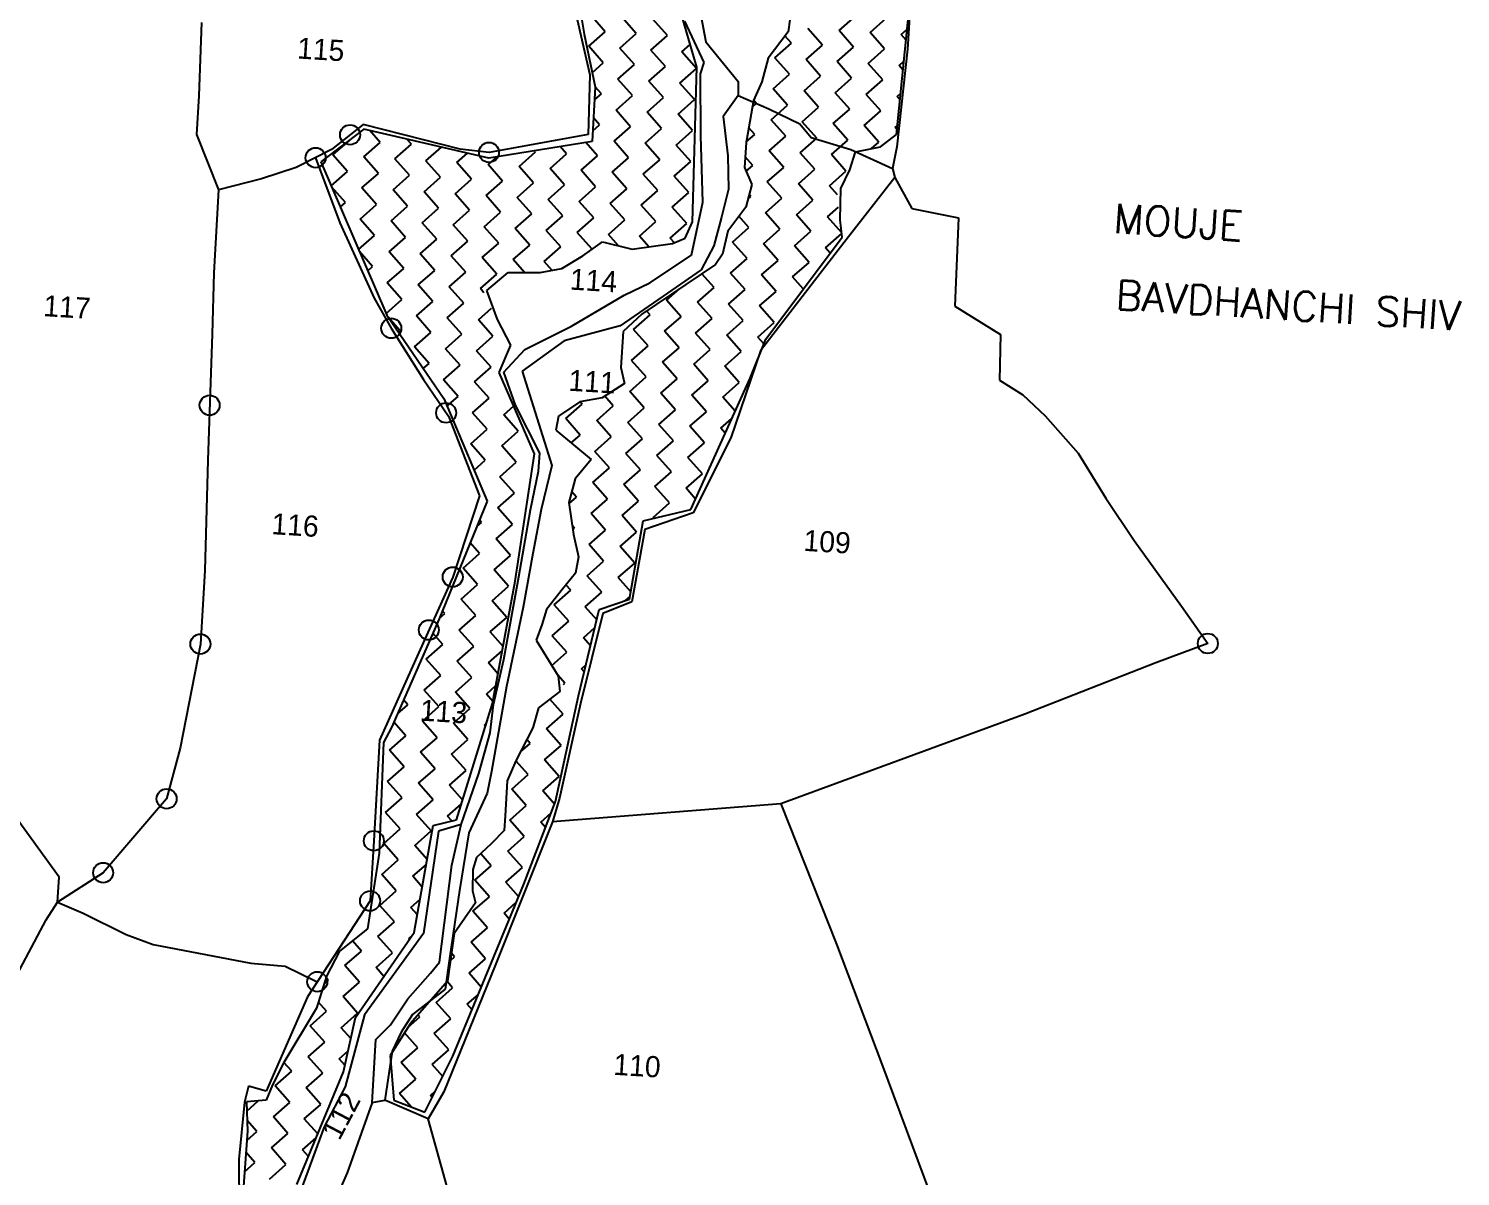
# Model space of a CAD drawing. Header units: metres. Extents: x 338806 to 344625, y 1770002 to 1774709.
# Drawn here: x 343319 to 344625, y 1772867 to 1773914 of the extents above; entities that cross this region are included whole.
import ezdxf

# ---------------------------------------------------------------- set-up
doc = ezdxf.new("R2010")
doc.units = ezdxf.units.M
doc.header["$MEASUREMENT"] = 0
for name, color, linetype in [('OFF', 1, 'Continuous'), ('POLY_HATCH', 12, 'Continuous'), ('POLY_PARCEL', 6, 'Continuous'), ('POLY_WATER', 4, 'Continuous'), ('TEXT_MAPOUT', 7, 'Continuous'), ('TEXT_PARCEL', 7, 'Continuous'), ('V_BOUND_LINE', 7, 'Continuous')]:
    doc.layers.add(name, color=color, linetype=linetype)
doc.styles.get("Standard").update_dxf_attribs({"font": 'simplex.shx'})
doc.styles.add('TEXT_MAP', font='', dxfattribs={"height": 1.8})
doc.styles.get('TEXT_MAP').set_extended_font_data('Kruti Dev 050')

msp = doc.modelspace()

# ---------------------------------------------------------------- linework, layer by layer
for centre in [(343612.5, 1773817.1), (343581.1, 1773796.2), (343739.2, 1773801), (343650.1, 1773640.7), (343484.5, 1773570.5), (343700.1, 1773563.6), (343706.1, 1773413.9), (343684.3, 1773365.6), (343476.1, 1773352.8), (344394.5, 1773353.3), (343445.3, 1773211.7), (343634.2, 1773173.4), (343387.4, 1773144.3), (343630.8, 1773118.6), (343582.6, 1773044.9)]:
    msp.add_circle(centre, 9.1)
at = {"layer": 'OFF'}
msp.add_line((343632.7, 1772934.9), (343644.3, 1772936.8), dxfattribs=at)
at = {"layer": 'POLY_HATCH'}
for p, q in [((344110.6, 1773817.4), (344124.4, 1773953.1)), ((343819.6, 1773947.2), (343826.1, 1773908.8)), ((343928.6, 1773878.6), (343912.6, 1773934)), ((344015, 1773932.9), (344012, 1773911.1)), ((344012, 1773911.1), (343993.6, 1773887)), ((343826.1, 1773908.8), (343836.1, 1773860.9)), ((343993.6, 1773887), (343988, 1773865.4)), ((343924.6, 1773737.8), (343928.6, 1773878.6)), ((343836.1, 1773860.9), (343833.1, 1773811)), ((343988, 1773865.4), (343980.2, 1773848.5)), ((343980.2, 1773848.5), (343973.6, 1773810.1)), ((343625, 1773822.2), (343586, 1773792.3)), ((343739.1, 1773795.8), (343625, 1773822.2)), ((343833.1, 1773811), (343739.1, 1773795.8)), ((343973.6, 1773810.1), (343972.2, 1773787.4)), ((344073.4, 1773801.6), (344096, 1773806.2)), ((344096, 1773806.2), (344110.6, 1773817.4)), ((343586, 1773792.3), (343646, 1773652.6)), ((344068.1, 1773785), (344073.4, 1773801.6)), ((343972.2, 1773787.4), (343978.8, 1773771.8)), ((344059.8, 1773768), (344068.1, 1773785)), ((343978.8, 1773771.8), (343973.3, 1773751)), ((344059.3, 1773739.7), (344059.8, 1773768)), ((343973.3, 1773751), (343956.8, 1773729.2)), ((343918, 1773722.9), (343924.6, 1773737.8)), ((343956.8, 1773729.2), (343952.1, 1773708.4)), ((344061.3, 1773723.9), (344059.3, 1773739.7)), ((343824.8, 1773706.8), (343842.6, 1773719.4)), ((343842.6, 1773719.4), (343869.7, 1773712.9)), ((343869.7, 1773712.9), (343906.4, 1773717.9)), ((343906.4, 1773717.9), (343918, 1773722.9)), ((343991.5, 1773630.8), (344061.3, 1773723.9)), ((343805.5, 1773695.1), (343824.8, 1773706.8)), ((343952.1, 1773708.4), (343945.6, 1773698.7)), ((343737.1, 1773675.1), (343756.7, 1773691.6)), ((343756.7, 1773691.6), (343785.8, 1773691.4)), ((343785.8, 1773691.4), (343805.5, 1773695.1)), ((343945.6, 1773698.7), (343878.5, 1773653.5)), ((343746.8, 1773648.6), (343737.1, 1773675.1)), ((343646, 1773652.6), (343698, 1773576.6)), ((343759.1, 1773625.2), (343746.8, 1773648.6)), ((343878.5, 1773653.5), (343861.5, 1773637.7)), ((343861.5, 1773637.7), (343859.4, 1773604.9)), ((343748.4, 1773600.3), (343759.1, 1773625.2)), ((343977.2, 1773595.1), (343991.5, 1773630.8)), ((343780.6, 1773526.3), (343748.4, 1773600.3)), ((343859.4, 1773604.9), (343862.8, 1773590.4)), ((343862.8, 1773590.4), (343842.5, 1773577.3)), ((343923.3, 1773475.4), (343977.2, 1773595.1)), ((343698, 1773576.6), (343737.5, 1773483.2)), ((343822, 1773573.5), (343802.6, 1773560.4)), ((343842.5, 1773577.3), (343822, 1773573.5)), ((343802.6, 1773560.4), (343800.1, 1773547.9)), ((343800.1, 1773547.9), (343832.2, 1773521)), ((343763, 1773410.1), (343780.6, 1773526.3)), ((343832.2, 1773521), (343817.6, 1773503.4)), ((343817.6, 1773503.4), (343812.1, 1773481.8)), ((343737.5, 1773483.2), (343693.7, 1773375.8)), ((343812.1, 1773481.8), (343816.2, 1773452.8)), ((343879.6, 1773465.2), (343923.3, 1773475.4)), ((343816.2, 1773452.8), (343820.8, 1773432.3)), ((343867.4, 1773393.6), (343879.6, 1773465.2)), ((343820.8, 1773432.3), (343818.2, 1773417.3)), ((343818.2, 1773417.3), (343806.3, 1773402.8)), ((343742.5, 1773298.7), (343763, 1773410.1)), ((343806.3, 1773402.8), (343791.7, 1773384.3)), ((343839.6, 1773384.4), (343867.4, 1773393.6)), ((343693.7, 1773375.8), (343650.3, 1773276.6)), ((343791.7, 1773384.3), (343787.4, 1773370.2)), ((343820.8, 1773305.6), (343839.6, 1773384.4)), ((343787.4, 1773370.2), (343782.3, 1773356.2)), ((343782.3, 1773356.2), (343802.3, 1773323.9)), ((343802.3, 1773323.9), (343803.9, 1773309.5)), ((343803.9, 1773309.5), (343784.4, 1773294.7)), ((343709.5, 1773192.5), (343742.5, 1773298.7)), ((343799.8, 1773209.2), (343820.8, 1773305.6)), ((343784.4, 1773294.7), (343779.1, 1773276.4)), ((343650.3, 1773276.6), (343642.9, 1773262.9)), ((343779.1, 1773276.4), (343763.7, 1773246.2)), ((343642.9, 1773262.9), (343639.1, 1773162.1)), ((343763.7, 1773246.2), (343755.8, 1773228.1)), ((343755.8, 1773228.1), (343753.8, 1773196.1)), ((343770.9, 1773133.9), (343799.8, 1773209.2)), ((343688.4, 1773187.4), (343709.5, 1773192.5)), ((343753.8, 1773196.1), (343753, 1773182.7)), ((343671.1, 1773089.7), (343688.4, 1773187.4)), ((343753, 1773182.7), (343741.3, 1773170.7)), ((343741.3, 1773170.7), (343727.8, 1773158.1)), ((343639.1, 1773162.1), (343628.3, 1773093.1)), ((343727.8, 1773158.1), (343724.6, 1773147.3)), ((343724.6, 1773147.3), (343724.2, 1773127.9)), ((343706.3, 1772976.9), (343770.9, 1773133.9)), ((343724.2, 1773127.9), (343726.9, 1773116.8)), ((343726.9, 1773116.8), (343707.4, 1773088.8)), ((343628.3, 1773093.1), (343602.8, 1773072.8)), ((343617.5, 1773012.3), (343671.1, 1773089.7)), ((343707.4, 1773088.8), (343701.3, 1773045.3)), ((343602.8, 1773072.8), (343590.9, 1773050.1)), ((343590.9, 1773050.1), (343581.8, 1773020.8)), ((343701.3, 1773045.3), (343667.7, 1773006.9)), ((343581.8, 1773020.8), (343552, 1772971.3)), ((343606.4, 1772962.6), (343617.5, 1773012.3)), ((343667.7, 1773006.9), (343649, 1772977.7)), ((343552, 1772971.3), (343541.8, 1772950.9)), ((343649, 1772977.7), (343652.5, 1772936.8)), ((343680.8, 1772926), (343706.3, 1772976.9)), ((343564, 1772859.9), (343606.4, 1772962.6)), ((343541.8, 1772950.9), (343536.1, 1772936.8)), ((343536.1, 1772936.8), (343518.2, 1772935.4)), ((343518.2, 1772935.4), (343519, 1772908.7)), ((343652.5, 1772936.8), (343680.8, 1772926)), ((343519, 1772908.7), (343513.1, 1772826.7))]:
    msp.add_line(p, q, dxfattribs=at)
at = {"layer": 'POLY_HATCH', "linetype": 'Continuous'}
for p, q in [((343845.2, 1773911.1), (343831.9, 1773926.1)), ((343873.5, 1773909.4), (343860.2, 1773924.4)), ((344058.3, 1773912.1), (344073.3, 1773925.4)), ((344086.6, 1773910.4), (344101.6, 1773923.7)), ((343830.2, 1773897.8), (343845.2, 1773911.1)), ((343901.8, 1773907.6), (343888.5, 1773922.6)), ((344043.2, 1773898.9), (344030, 1773913.9)), ((344071.5, 1773897.1), (344058.3, 1773912.1)), ((344099.8, 1773895.4), (344086.6, 1773910.4)), ((344114.8, 1773908.6), (344120.4, 1773913.5)), ((343843.4, 1773882.8), (343830.2, 1773897.8)), ((343858.5, 1773896.1), (343873.5, 1773909.4)), ((343886.8, 1773894.3), (343901.8, 1773907.6)), ((343915, 1773892.6), (343922.6, 1773899.3)), ((343999.9, 1773887.3), (344014.9, 1773900.6)), ((344014.9, 1773900.6), (344009, 1773907.3)), ((344028.2, 1773885.6), (344043.2, 1773898.9)), ((344056.5, 1773883.8), (344071.5, 1773897.1)), ((344119.4, 1773903.5), (344114.8, 1773908.6)), ((343871.7, 1773881.1), (343858.5, 1773896.1)), ((343900, 1773879.3), (343886.8, 1773894.3)), ((343928.3, 1773877.6), (343915, 1773892.6)), ((344013.2, 1773872.3), (343999.9, 1773887.3)), ((344041.5, 1773870.6), (344028.2, 1773885.6)), ((344069.8, 1773868.8), (344056.5, 1773883.8)), ((344084.8, 1773882.1), (344099.8, 1773895.4)), ((344113.1, 1773880.3), (344117.4, 1773884.1)), ((343833.4, 1773874), (343843.4, 1773882.8)), ((343856.7, 1773867.8), (343871.7, 1773881.1)), ((343885, 1773866.1), (343900, 1773879.3)), ((343913.3, 1773864.3), (343928.3, 1773877.6)), ((343998.2, 1773859.1), (344013.2, 1773872.3)), ((344026.5, 1773857.3), (344041.5, 1773870.6)), ((344098.1, 1773867.1), (344084.8, 1773882.1)), ((344116.6, 1773876.4), (344113.1, 1773880.3)), ((343841.7, 1773854.5), (343836.1, 1773860.8)), ((343870, 1773852.8), (343856.7, 1773867.8)), ((343898.3, 1773851), (343885, 1773866.1)), ((343926.6, 1773849.3), (343913.3, 1773864.3)), ((344011.4, 1773844), (343998.2, 1773859.1)), ((344054.8, 1773855.5), (344069.8, 1773868.8)), ((344083.1, 1773853.8), (344098.1, 1773867.1)), ((343835.4, 1773849), (343841.7, 1773854.5)), ((343855, 1773839.5), (343870, 1773852.8)), ((343883.3, 1773837.8), (343898.3, 1773851)), ((343911.5, 1773836), (343926.6, 1773849.3)), ((343979.1, 1773842.2), (343983.2, 1773845.8)), ((343983.2, 1773845.8), (343980.4, 1773848.9)), ((344039.7, 1773842.3), (344026.5, 1773857.3)), ((344068, 1773840.5), (344054.8, 1773855.5)), ((344096.3, 1773838.8), (344083.1, 1773853.8)), ((344111.3, 1773852), (344114.4, 1773854.7)), ((344113.8, 1773849.2), (344111.3, 1773852)), ((343839.9, 1773826.2), (343834.4, 1773832.5)), ((343868.2, 1773824.5), (343855, 1773839.5)), ((343896.5, 1773822.7), (343883.3, 1773837.8)), ((343924.8, 1773821), (343911.5, 1773836)), ((343996.4, 1773830.8), (344011.4, 1773844)), ((344024.7, 1773829), (344039.7, 1773842.3)), ((344053, 1773827.3), (344068, 1773840.5)), ((344081.3, 1773825.5), (344096.3, 1773838.8)), ((343640.1, 1773810.2), (343630.7, 1773820.9)), ((343833.7, 1773820.7), (343839.9, 1773826.2)), ((343853.2, 1773811.2), (343868.2, 1773824.5)), ((343881.5, 1773809.5), (343896.5, 1773822.7)), ((343909.8, 1773807.7), (343924.8, 1773821)), ((343981.4, 1773817.5), (343975.9, 1773823.7)), ((344009.7, 1773815.7), (343996.4, 1773830.8)), ((344038, 1773814), (344024.7, 1773829)), ((344066.3, 1773812.2), (344053, 1773827.3)), ((344094.6, 1773810.5), (344081.3, 1773825.5)), ((344109.6, 1773823.8), (344111.4, 1773825.3)), ((344111.1, 1773822.1), (344109.6, 1773823.8)), ((343596.8, 1773798.7), (343611.9, 1773812)), ((343611.9, 1773812), (343611.7, 1773812.1)), ((343625.1, 1773796.9), (343640.1, 1773810.2)), ((343653.4, 1773795.2), (343668.4, 1773808.5)), ((343668.4, 1773808.5), (343664.3, 1773813.1)), ((343681.7, 1773793.4), (343695.8, 1773805.8)), ((343809.9, 1773799.7), (343804.1, 1773806.3)), ((343838.2, 1773797.9), (343827.5, 1773810.1)), ((343866.5, 1773796.2), (343853.2, 1773811.2)), ((343894.8, 1773794.4), (343881.5, 1773809.5)), ((343923.1, 1773792.7), (343909.8, 1773807.7)), ((343973.7, 1773810.7), (343981.4, 1773817.5)), ((343994.7, 1773802.5), (344009.7, 1773815.7)), ((344023, 1773800.7), (344038, 1773814)), ((344051.3, 1773799), (344066.3, 1773812.2)), ((344087.8, 1773804.5), (344094.6, 1773810.5)), ((343610.1, 1773783.7), (343596.8, 1773798.7)), ((343638.4, 1773781.9), (343625.1, 1773796.9)), ((343666.7, 1773780.2), (343653.4, 1773795.2)), ((343695, 1773778.4), (343681.7, 1773793.4)), ((343710, 1773791.7), (343719.7, 1773800.3)), ((343738.3, 1773789.9), (343746.2, 1773796.9)), ((343766.6, 1773788.2), (343781.6, 1773801.5)), ((343781.6, 1773801.5), (343780.7, 1773802.5)), ((343794.9, 1773786.4), (343809.9, 1773799.7)), ((343823.2, 1773784.7), (343838.2, 1773797.9)), ((343851.5, 1773782.9), (343866.5, 1773796.2)), ((343879.8, 1773781.2), (343894.8, 1773794.4)), ((343908, 1773779.4), (343923.1, 1773792.7)), ((343979.7, 1773789.2), (343972.8, 1773797)), ((344007.9, 1773787.4), (343994.7, 1773802.5)), ((344036.2, 1773785.7), (344023, 1773800.7)), ((344064.5, 1773783.9), (344051.3, 1773799)), ((343595.3, 1773770.6), (343610.1, 1773783.7)), ((343623.4, 1773768.6), (343638.4, 1773781.9)), ((343651.7, 1773766.9), (343666.7, 1773780.2)), ((343723.3, 1773776.7), (343710, 1773791.7)), ((343751.6, 1773774.9), (343738.3, 1773789.9)), ((343779.9, 1773773.2), (343766.6, 1773788.2)), ((343808.1, 1773771.4), (343794.9, 1773786.4)), ((343836.4, 1773769.7), (343823.2, 1773784.7)), ((343864.7, 1773767.9), (343851.5, 1773782.9)), ((343893, 1773766.2), (343879.8, 1773781.2)), ((343921.3, 1773764.4), (343908, 1773779.4)), ((343973.7, 1773783.9), (343979.7, 1773789.2)), ((343992.9, 1773774.2), (344007.9, 1773787.4)), ((344021.2, 1773772.4), (344036.2, 1773785.7)), ((344049.5, 1773770.7), (344064.5, 1773783.9)), ((343608.3, 1773755.4), (343595.7, 1773769.7)), ((343636.6, 1773753.6), (343623.4, 1773768.6)), ((343664.9, 1773751.9), (343651.7, 1773766.9)), ((343680, 1773765.1), (343695, 1773778.4)), ((343708.2, 1773763.4), (343723.3, 1773776.7)), ((343736.5, 1773761.6), (343751.6, 1773774.9)), ((343764.8, 1773759.9), (343779.9, 1773773.2)), ((343793.1, 1773758.1), (343808.1, 1773771.4)), ((343821.4, 1773756.4), (343836.4, 1773769.7)), ((343849.7, 1773754.6), (343864.7, 1773767.9)), ((343878, 1773752.9), (343893, 1773766.2)), ((344006.2, 1773759.2), (343992.9, 1773774.2)), ((344034.5, 1773757.4), (344021.2, 1773772.4)), ((344057, 1773762.2), (344049.5, 1773770.7)), ((343603.6, 1773751.2), (343608.3, 1773755.4)), ((343621.6, 1773740.3), (343636.6, 1773753.6)), ((343693.2, 1773750.1), (343680, 1773765.1)), ((343721.5, 1773748.4), (343708.2, 1773763.4)), ((343749.8, 1773746.6), (343736.5, 1773761.6)), ((343778.1, 1773744.9), (343764.8, 1773759.9)), ((343806.4, 1773743.1), (343793.1, 1773758.1)), ((343834.7, 1773741.4), (343821.4, 1773756.4)), ((343863, 1773739.6), (343849.7, 1773754.6)), ((343906.3, 1773751.1), (343921.3, 1773764.4)), ((343975.4, 1773758.7), (343977.9, 1773760.9)), ((343977.9, 1773760.9), (343976.4, 1773762.6)), ((343991.2, 1773745.9), (344006.2, 1773759.2)), ((344019.5, 1773744.1), (344034.5, 1773757.4)), ((343634.9, 1773725.3), (343621.6, 1773740.3)), ((343649.9, 1773738.6), (343664.9, 1773751.9)), ((343678.2, 1773736.8), (343693.2, 1773750.1)), ((343706.5, 1773735.1), (343721.5, 1773748.4)), ((343734.8, 1773733.3), (343749.8, 1773746.6)), ((343763.1, 1773731.6), (343778.1, 1773744.9)), ((343791.4, 1773729.8), (343806.4, 1773743.1)), ((343819.7, 1773728.1), (343834.7, 1773741.4)), ((343891.3, 1773737.9), (343878, 1773752.9)), ((343919.6, 1773736.1), (343906.3, 1773751.1)), ((343976.2, 1773732.6), (343967.1, 1773742.8)), ((344004.4, 1773730.9), (343991.2, 1773745.9)), ((344032.7, 1773729.1), (344019.5, 1773744.1)), ((344047.8, 1773742.4), (344057.8, 1773751.2)), ((344060.9, 1773727.6), (344047.8, 1773742.4)), ((343663.2, 1773723.6), (343649.9, 1773738.6)), ((343691.5, 1773721.8), (343678.2, 1773736.8)), ((343719.8, 1773720.1), (343706.5, 1773735.1)), ((343748.1, 1773718.3), (343734.8, 1773733.3)), ((343776.4, 1773716.6), (343763.1, 1773731.6)), ((343804.6, 1773714.8), (343791.4, 1773729.8)), ((343832.9, 1773713.1), (343819.7, 1773728.1)), ((343848, 1773726.3), (343863, 1773739.6)), ((343876.3, 1773724.6), (343891.3, 1773737.9)), ((343904.5, 1773722.8), (343919.6, 1773736.1)), ((343961.1, 1773719.3), (343976.2, 1773732.6)), ((343989.4, 1773717.6), (344004.4, 1773730.9)), ((344017.7, 1773715.8), (344032.7, 1773729.1)), ((344046, 1773714.1), (344060.9, 1773727.2)), ((343620.3, 1773712.4), (343634.9, 1773725.3)), ((343648.2, 1773710.3), (343663.2, 1773723.6)), ((343676.5, 1773708.6), (343691.5, 1773721.8)), ((343704.7, 1773706.8), (343719.8, 1773720.1)), ((343733, 1773705.1), (343748.1, 1773718.3)), ((343761.3, 1773703.3), (343776.4, 1773716.6)), ((343789.6, 1773701.6), (343804.6, 1773714.8)), ((343857.2, 1773715.9), (343848, 1773726.3)), ((343884.8, 1773715), (343876.3, 1773724.6)), ((343908.2, 1773718.7), (343904.5, 1773722.8)), ((343974.4, 1773704.3), (343961.1, 1773719.3)), ((344002.7, 1773702.6), (343989.4, 1773717.6)), ((344031, 1773700.8), (344017.7, 1773715.8)), ((344050.3, 1773709.2), (344046, 1773714.1)), ((343633.1, 1773697), (343621, 1773710.7)), ((343661.4, 1773695.3), (343648.2, 1773710.3)), ((343689.7, 1773693.5), (343676.5, 1773708.6)), ((343718, 1773691.8), (343704.7, 1773706.8)), ((343746.3, 1773690), (343733, 1773705.1)), ((343771.7, 1773691.5), (343761.3, 1773703.3)), ((343796.8, 1773693.5), (343789.6, 1773701.6)), ((343830.1, 1773710.5), (343832.9, 1773713.1)), ((343959.4, 1773691), (343974.4, 1773704.3)), ((343987.7, 1773689.3), (344002.7, 1773702.6)), ((344016, 1773687.5), (344031, 1773700.8)), ((343628.6, 1773693.1), (343633.1, 1773697)), ((343646.4, 1773682), (343661.4, 1773695.3)), ((343674.7, 1773680.3), (343689.7, 1773693.5)), ((343703, 1773678.5), (343718, 1773691.8)), ((343731.3, 1773676.8), (343746.3, 1773690)), ((343944.4, 1773677.8), (343933.2, 1773690.4)), ((343972.7, 1773676), (343959.4, 1773691)), ((344000.9, 1773674.3), (343987.7, 1773689.3)), ((343659.7, 1773667), (343646.4, 1773682)), ((343688, 1773665.2), (343674.7, 1773680.3)), ((343716.3, 1773663.5), (343703, 1773678.5)), ((343734.6, 1773673), (343731.3, 1773676.8)), ((343901, 1773666.3), (343912.8, 1773676.6)), ((343929.3, 1773664.5), (343944.4, 1773677.8)), ((343957.6, 1773662.8), (343972.7, 1773676)), ((344025.7, 1773676.5), (344016, 1773687.5)), ((343645.3, 1773654.3), (343659.7, 1773667)), ((343673, 1773652), (343688, 1773665.2)), ((343701.2, 1773650.2), (343716.3, 1773663.5)), ((343914.3, 1773651.2), (343901, 1773666.3)), ((343942.6, 1773649.5), (343929.3, 1773664.5)), ((343970.9, 1773647.7), (343957.6, 1773662.8)), ((343985.9, 1773661), (344000.9, 1773674.3)), ((343657.9, 1773638.7), (343647.3, 1773650.8)), ((343686.2, 1773636.9), (343673, 1773652)), ((343714.5, 1773635.2), (343701.2, 1773650.2)), ((343729.5, 1773648.5), (343741.4, 1773658.9)), ((343871, 1773639.7), (343886, 1773653)), ((343886, 1773653), (343882.9, 1773656.5)), ((343899.3, 1773638), (343914.3, 1773651.2)), ((343927.6, 1773636.2), (343942.6, 1773649.5)), ((343999.2, 1773646), (343985.9, 1773661)), ((343656.4, 1773637.4), (343657.9, 1773638.7)), ((343671.2, 1773623.7), (343686.2, 1773636.9)), ((343742.8, 1773633.4), (343729.5, 1773648.5)), ((343884.3, 1773624.7), (343871, 1773639.7)), ((343912.6, 1773622.9), (343899.3, 1773638)), ((343940.9, 1773621.2), (343927.6, 1773636.2)), ((343955.9, 1773634.5), (343970.9, 1773647.7)), ((343984.2, 1773632.7), (343999.2, 1773646)), ((343684.5, 1773608.7), (343671.2, 1773623.7)), ((343699.5, 1773621.9), (343714.5, 1773635.2)), ((343727.8, 1773620.2), (343742.8, 1773633.4)), ((343869.2, 1773611.4), (343884.3, 1773624.7)), ((343897.5, 1773609.7), (343912.6, 1773622.9)), ((343969.1, 1773619.4), (343955.9, 1773634.5)), ((343989.7, 1773626.4), (343984.2, 1773632.7)), ((343712.8, 1773606.9), (343699.5, 1773621.9)), ((343741.1, 1773605.2), (343727.8, 1773620.2)), ((343756.1, 1773618.4), (343756.3, 1773618.6)), ((343756.2, 1773618.3), (343756.1, 1773618.4)), ((343882.5, 1773596.4), (343869.2, 1773611.4)), ((343910.8, 1773594.6), (343897.5, 1773609.7)), ((343925.8, 1773607.9), (343940.9, 1773621.2)), ((343954.1, 1773606.2), (343969.1, 1773619.4)), ((343679.2, 1773604), (343684.5, 1773608.7)), ((343697.7, 1773593.6), (343712.8, 1773606.9)), ((343726, 1773591.9), (343741.1, 1773605.2)), ((343867.5, 1773583.1), (343882.5, 1773596.4)), ((343939.1, 1773592.9), (343925.8, 1773607.9)), ((343967.4, 1773591.1), (343954.1, 1773606.2)), ((343711, 1773578.6), (343697.7, 1773593.6)), ((343739.3, 1773576.9), (343726, 1773591.9)), ((343895.8, 1773581.4), (343910.8, 1773594.6)), ((343924.1, 1773579.6), (343939.1, 1773592.9)), ((343952.4, 1773577.9), (343967.4, 1773591.1)), ((343700.9, 1773569.7), (343711, 1773578.6)), ((343724.3, 1773563.6), (343739.3, 1773576.9)), ((343809.2, 1773558.3), (343824.2, 1773571.6)), ((343824.2, 1773571.6), (343822.4, 1773573.6)), ((343852.5, 1773569.9), (343844.7, 1773578.7)), ((343880.8, 1773568.1), (343867.5, 1773583.1)), ((343909.1, 1773566.4), (343895.8, 1773581.4)), ((343937.4, 1773564.6), (343924.1, 1773579.6)), ((343963.6, 1773565.1), (343952.4, 1773577.9)), ((343737.6, 1773548.6), (343724.3, 1773563.6)), ((343752.6, 1773561.8), (343761.7, 1773569.9)), ((343765.8, 1773546.8), (343752.6, 1773561.8)), ((343822.4, 1773543.3), (343809.2, 1773558.3)), ((343837.5, 1773556.6), (343852.5, 1773569.9)), ((343865.7, 1773554.8), (343880.8, 1773568.1)), ((343894, 1773553.1), (343909.1, 1773566.4)), ((343922.3, 1773551.3), (343937.4, 1773564.6)), ((343950.6, 1773549.6), (343960.6, 1773558.4)), ((343709.3, 1773550.3), (343709, 1773550.7)), ((343709.2, 1773550.2), (343709.3, 1773550.3)), ((343722.5, 1773535.3), (343737.6, 1773548.6)), ((343750.8, 1773533.5), (343765.8, 1773546.8)), ((343850.7, 1773541.6), (343837.5, 1773556.6)), ((343879, 1773539.8), (343865.7, 1773554.8)), ((343907.3, 1773538.1), (343894, 1773553.1)), ((343935.6, 1773536.3), (343922.3, 1773551.3)), ((343954.6, 1773545.1), (343950.6, 1773549.6)), ((343735.8, 1773520.3), (343722.5, 1773535.3)), ((343764.1, 1773518.5), (343750.8, 1773533.5)), ((343814.2, 1773536.1), (343822.4, 1773543.3)), ((343835.7, 1773528.3), (343850.7, 1773541.6)), ((343864, 1773526.5), (343879, 1773539.8)), ((343892.3, 1773524.8), (343907.3, 1773538.1)), ((343920.6, 1773523), (343935.6, 1773536.3)), ((343725.6, 1773511.3), (343735.8, 1773520.3)), ((343749.1, 1773505.3), (343764.1, 1773518.5)), ((343849, 1773513.3), (343835.7, 1773528.3)), ((343877.3, 1773511.5), (343864, 1773526.5)), ((343905.6, 1773509.8), (343892.3, 1773524.8)), ((343933.9, 1773508), (343920.6, 1773523)), ((343762.3, 1773490.2), (343749.1, 1773505.3)), ((343834, 1773500), (343849, 1773513.3)), ((343862.2, 1773498.3), (343877.3, 1773511.5)), ((343890.5, 1773496.5), (343905.6, 1773509.8)), ((343918.8, 1773494.8), (343933.9, 1773508)), ((343734.1, 1773492), (343733.6, 1773492.5)), ((343733.9, 1773491.8), (343734.1, 1773492)), ((343847.2, 1773485), (343834, 1773500)), ((343875.5, 1773483.2), (343862.2, 1773498.3)), ((343903.8, 1773481.5), (343890.5, 1773496.5)), ((343927.5, 1773484.9), (343918.8, 1773494.8)), ((343747.3, 1773477), (343762.3, 1773490.2)), ((343812.2, 1773480.8), (343818.9, 1773486.7)), ((343818.9, 1773486.7), (343814.6, 1773491.6)), ((343832.2, 1773471.7), (343847.2, 1773485)), ((343860.5, 1773470), (343875.5, 1773483.2)), ((343888.8, 1773468.2), (343903.8, 1773481.5)), ((343760.6, 1773461.9), (343747.3, 1773477)), ((343845.5, 1773456.7), (343832.2, 1773471.7)), ((343873.8, 1773454.9), (343860.5, 1773470)), ((343889.4, 1773467.5), (343888.8, 1773468.2)), ((343728, 1773459.9), (343732.3, 1773463.7)), ((343732.3, 1773463.7), (343730.4, 1773465.8)), ((343745.6, 1773448.7), (343760.6, 1773461.9)), ((343817.2, 1773458.4), (343815.1, 1773460.8)), ((343815.6, 1773457), (343817.2, 1773458.4)), ((343830.5, 1773443.4), (343845.5, 1773456.7)), ((343858.7, 1773441.7), (343873.8, 1773454.9)), ((343730.6, 1773435.4), (343722, 1773445.1)), ((343758.8, 1773433.6), (343745.6, 1773448.7)), ((343843.7, 1773428.4), (343830.5, 1773443.4)), ((343872, 1773426.6), (343858.7, 1773441.7)), ((343715.5, 1773422.1), (343730.6, 1773435.4)), ((343743.8, 1773420.4), (343758.8, 1773433.6)), ((343828.7, 1773415.1), (343843.7, 1773428.4)), ((343728.8, 1773407.1), (343715.5, 1773422.1)), ((343757.1, 1773405.4), (343743.8, 1773420.4)), ((343842, 1773400.1), (343828.7, 1773415.1)), ((343857, 1773413.4), (343872, 1773426.6)), ((343713.8, 1773393.8), (343728.8, 1773407.1)), ((343742.1, 1773392.1), (343757.1, 1773405.4)), ((343798.7, 1773388.6), (343813.7, 1773401.9)), ((343813.7, 1773401.9), (343809.5, 1773406.6)), ((343868.5, 1773400.3), (343857, 1773413.4)), ((343727.1, 1773378.8), (343713.8, 1773393.8)), ((343755.3, 1773377.1), (343742.1, 1773392.1)), ((343811.9, 1773373.6), (343798.7, 1773388.6)), ((343827, 1773386.8), (343842, 1773400.1)), ((343863.3, 1773392.2), (343867.8, 1773396.2)), ((343693.8, 1773376.2), (343698.8, 1773380.6)), ((343698.8, 1773380.6), (343696.6, 1773383)), ((343712, 1773365.5), (343727.1, 1773378.8)), ((343740.3, 1773363.8), (343755.3, 1773377.1)), ((343837.4, 1773375), (343827, 1773386.8)), ((343697, 1773352.3), (343687.9, 1773362.6)), ((343725.3, 1773350.5), (343712, 1773365.5)), ((343752.1, 1773350.5), (343740.3, 1773363.8)), ((343796.9, 1773360.3), (343811.9, 1773373.6)), ((343825.2, 1773358.5), (343835.7, 1773367.8)), ((343682, 1773339), (343697, 1773352.3)), ((343710.3, 1773337.3), (343725.3, 1773350.5)), ((343810.2, 1773345.3), (343796.9, 1773360.3)), ((343831.7, 1773351.2), (343825.2, 1773358.5)), ((343695.3, 1773324), (343682, 1773339)), ((343723.6, 1773322.2), (343710.3, 1773337.3)), ((343738.6, 1773335.5), (343751.4, 1773346.8)), ((343747.5, 1773325.4), (343738.6, 1773335.5)), ((343796.5, 1773333.2), (343810.2, 1773345.3)), ((343680.2, 1773310.7), (343695.3, 1773324)), ((343808.4, 1773317), (343802.2, 1773324)), ((343823.4, 1773330.2), (343827.6, 1773333.9)), ((343826, 1773327.3), (343823.4, 1773330.2)), ((343693.5, 1773295.7), (343680.2, 1773310.7)), ((343708.5, 1773309), (343723.6, 1773322.2)), ((343736.8, 1773307.2), (343745.5, 1773314.9)), ((343807.2, 1773315.9), (343808.4, 1773317)), ((343655.7, 1773289.1), (343665.2, 1773297.4)), ((343665.2, 1773297.4), (343661.3, 1773301.8)), ((343721.8, 1773293.9), (343708.5, 1773309)), ((343742.8, 1773300.4), (343736.8, 1773307.2)), ((343806.7, 1773288.7), (343794.6, 1773302.4)), ((343678.5, 1773282.4), (343693.5, 1773295.7)), ((343706.8, 1773280.7), (343721.8, 1773293.9)), ((343791.7, 1773275.4), (343806.7, 1773288.7)), ((343663.5, 1773269.1), (343652.5, 1773281.6)), ((343691.8, 1773267.4), (343678.5, 1773282.4)), ((343720, 1773265.6), (343706.8, 1773280.7)), ((343735.1, 1773278.9), (343736.9, 1773280.5)), ((343736, 1773277.8), (343735.1, 1773278.9)), ((343804.9, 1773260.4), (343791.7, 1773275.4)), ((343648.4, 1773255.9), (343663.5, 1773269.1)), ((343676.7, 1773254.1), (343691.8, 1773267.4)), ((343705, 1773252.4), (343720, 1773265.6)), ((343767.8, 1773254.4), (343776.6, 1773262.1)), ((343776.6, 1773262.1), (343773.6, 1773265.6)), ((343789.9, 1773247.1), (343804.9, 1773260.4)), ((343661.7, 1773240.9), (343648.4, 1773255.9)), ((343690, 1773239.1), (343676.7, 1773254.1)), ((343718.3, 1773237.4), (343705, 1773252.4)), ((343774.9, 1773233.9), (343763.8, 1773246.4)), ((343803.2, 1773232.1), (343789.9, 1773247.1)), ((343646.7, 1773227.6), (343661.7, 1773240.9)), ((343675, 1773225.8), (343690, 1773239.1)), ((343703.3, 1773224.1), (343718.3, 1773237.4)), ((343759.9, 1773220.6), (343774.9, 1773233.9)), ((343788.2, 1773218.8), (343803.2, 1773232.1)), ((343660, 1773212.6), (343646.7, 1773227.6)), ((343688.3, 1773210.8), (343675, 1773225.8)), ((343715.1, 1773210.6), (343703.3, 1773224.1)), ((343773.1, 1773205.6), (343759.9, 1773220.6)), ((343798.8, 1773206.7), (343788.2, 1773218.8)), ((343644.9, 1773199.3), (343660, 1773212.6)), ((343673.2, 1773197.5), (343688.3, 1773210.8)), ((343701.5, 1773195.8), (343713.9, 1773206.8)), ((343758.1, 1773192.3), (343773.1, 1773205.6)), ((343658.2, 1773184.3), (343644.9, 1773199.3)), ((343686.5, 1773182.5), (343673.2, 1773197.5)), ((343705.3, 1773191.5), (343701.5, 1773195.8)), ((343771.4, 1773177.3), (343758.1, 1773192.3)), ((343786.4, 1773190.5), (343795.8, 1773198.9)), ((343643.2, 1773171), (343658.2, 1773184.3)), ((343671.5, 1773169.2), (343686.5, 1773182.5)), ((343790.8, 1773185.6), (343786.4, 1773190.5)), ((343656.5, 1773156), (343643.2, 1773171)), ((343682.9, 1773156.3), (343671.5, 1773169.2)), ((343756.4, 1773164), (343771.4, 1773177.3)), ((343641.4, 1773142.7), (343656.5, 1773156)), ((343741.3, 1773150.7), (343732, 1773161.3)), ((343769.6, 1773149), (343756.4, 1773164)), ((343654.7, 1773127.7), (343641.4, 1773142.7)), ((343669.7, 1773141), (343682.1, 1773151.9)), ((343678.4, 1773131.1), (343669.7, 1773141)), ((343726.3, 1773137.5), (343741.3, 1773150.7)), ((343754.6, 1773135.7), (343769.6, 1773149)), ((343639.7, 1773114.4), (343654.7, 1773127.7)), ((343739.6, 1773122.4), (343726.3, 1773137.5)), ((343766.2, 1773122.5), (343754.6, 1773135.7)), ((343653, 1773099.4), (343639.7, 1773114.4)), ((343668, 1773112.7), (343676.5, 1773120.2)), ((343724.6, 1773109.2), (343739.6, 1773122.4)), ((343752.9, 1773107.4), (343764.1, 1773117.3)), ((343673.9, 1773105.9), (343668, 1773112.7)), ((343737.8, 1773094.1), (343724.6, 1773109.2)), ((343757.7, 1773101.9), (343752.9, 1773107.4)), ((343637.9, 1773086.1), (343653, 1773099.4)), ((343722.8, 1773080.9), (343737.8, 1773094.1)), ((343622.9, 1773072.8), (343614.7, 1773082.2)), ((343651.2, 1773071.1), (343637.9, 1773086.1)), ((343666.2, 1773084.4), (343669.1, 1773086.9)), ((343666.9, 1773083.7), (343666.2, 1773084.4)), ((343736.1, 1773065.8), (343722.8, 1773080.9)), ((343607.9, 1773059.6), (343622.9, 1773072.8)), ((343636.2, 1773057.8), (343651.2, 1773071.1)), ((343704, 1773064.2), (343707.8, 1773067.6)), ((343707.8, 1773067.6), (343704.9, 1773070.9)), ((343721.1, 1773052.6), (343736.1, 1773065.8)), ((343592.9, 1773046.3), (343590.5, 1773048.9)), ((343621.2, 1773044.6), (343607.9, 1773059.6)), ((343643.4, 1773049.7), (343636.2, 1773057.8)), ((343732.2, 1773039.9), (343721.1, 1773052.6)), ((343588.5, 1773042.5), (343592.9, 1773046.3)), ((343606.1, 1773031.3), (343621.2, 1773044.6)), ((343691, 1773026), (343706, 1773039.3)), ((343706, 1773039.3), (343701, 1773045)), ((343591.1, 1773018), (343583.6, 1773026.5)), ((343619.4, 1773016.3), (343606.1, 1773031.3)), ((343704.3, 1773011), (343691, 1773026)), ((343719.3, 1773024.3), (343729.5, 1773033.3)), ((343723.7, 1773019.3), (343719.3, 1773024.3)), ((343576.1, 1773004.7), (343591.1, 1773018)), ((343604.4, 1773003), (343619.4, 1773016.3)), ((343665.6, 1773003.5), (343676, 1773012.8)), ((343676, 1773012.8), (343674.4, 1773014.6)), ((343689.3, 1772997.7), (343704.3, 1773011)), ((343589.4, 1772989.7), (343576.1, 1773004.7)), ((343613.2, 1772993.1), (343604.4, 1773003)), ((343674.2, 1772984.5), (343662.1, 1772998.2)), ((343702.5, 1772982.7), (343689.3, 1772997.7)), ((343574.4, 1772976.5), (343589.4, 1772989.7)), ((343659.2, 1772971.2), (343674.2, 1772984.5)), ((343559.3, 1772963.2), (343552, 1772971.4)), ((343587.6, 1772961.4), (343574.4, 1772976.5)), ((343602.6, 1772974.7), (343610.7, 1772981.8)), ((343607.8, 1772968.9), (343602.6, 1772974.7)), ((343672.5, 1772956.2), (343659.2, 1772971.2)), ((343687.5, 1772969.4), (343702.5, 1772982.7)), ((343544.3, 1772949.9), (343559.3, 1772963.2)), ((343572.6, 1772948.2), (343587.6, 1772961.4)), ((343697.1, 1772958.6), (343687.5, 1772969.4)), ((343557.6, 1772934.9), (343544.3, 1772949.9)), ((343585.9, 1772933.1), (343572.6, 1772948.2)), ((343657.5, 1772942.9), (343672.5, 1772956.2)), ((343685.8, 1772941.2), (343690.4, 1772945.3)), ((343518.4, 1772927), (343528.8, 1772936.2)), ((343542.6, 1772921.6), (343557.6, 1772934.9)), ((343570.8, 1772919.9), (343585.9, 1772933.1)), ((343668.2, 1772930.8), (343657.5, 1772942.9)), ((343687.4, 1772939.3), (343685.8, 1772941.2)), ((343527.5, 1772908.3), (343518.7, 1772918.4)), ((343555.8, 1772906.6), (343542.6, 1772921.6)), ((343583, 1772906.1), (343570.8, 1772919.9)), ((343518.4, 1772900.2), (343527.5, 1772908.3)), ((343540.8, 1772893.3), (343555.8, 1772906.6)), ((343554.1, 1772878.3), (343540.8, 1772893.3)), ((343569.1, 1772891.6), (343581.6, 1772902.6)), ((343574.5, 1772885.5), (343569.1, 1772891.6)), ((343516.3, 1772871.7), (343525.8, 1772880.1)), ((343525.8, 1772880.1), (343517.6, 1772889.4)), ((343539.1, 1772865), (343554.1, 1772878.3))]:
    msp.add_line(p, q, dxfattribs=at)
at = {"layer": 'POLY_PARCEL'}
for p, q in [((343813.4, 1773948.7), (343831.1, 1773871.7)), ((343477.2, 1773919.4), (343474.8, 1773852.6)), ((343831.1, 1773871.7), (343829.5, 1773817.4)), ((343474.8, 1773852.6), (343472.4, 1773817.5)), ((343966.4, 1773852.9), (343994.2, 1773840.9)), ((343994.2, 1773840.9), (344022.5, 1773827)), ((343624.4, 1773826.5), (343595.5, 1773803.6)), ((343679.6, 1773812.4), (343624.4, 1773826.5)), ((344022.5, 1773827), (344033, 1773814.7)), ((343472.4, 1773817.5), (343492.6, 1773766.9)), ((343712.8, 1773804), (343679.6, 1773812.4)), ((343829.5, 1773817.4), (343739.2, 1773801)), ((344033, 1773814.7), (344069.2, 1773803.7)), ((343595.5, 1773803.6), (343563.5, 1773787.2)), ((343581.1, 1773796.2), (343603.2, 1773736.8)), ((343739.2, 1773801), (343712.8, 1773804)), ((344069.2, 1773803.7), (344106.9, 1773786.5)), ((343563.5, 1773787.2), (343531.8, 1773777)), ((343492.6, 1773766.9), (343488.4, 1773691.1)), ((343531.8, 1773777), (343492.6, 1773766.9)), ((344109.2, 1773778.1), (344062.6, 1773718.7)), ((343603.2, 1773736.8), (343634.4, 1773668)), ((344062.6, 1773718.7), (343986.8, 1773620.2)), ((343488.4, 1773691.1), (343486.7, 1773635.3)), ((343634.4, 1773668), (343650.1, 1773640.7)), ((343650.1, 1773640.7), (343679.6, 1773593.9)), ((343486.7, 1773635.3), (343482.8, 1773520.3)), ((343986.8, 1773620.2), (343959.7, 1773540.7)), ((343679.6, 1773593.9), (343702.2, 1773560.6)), ((343702.2, 1773560.6), (343730.6, 1773487.8)), ((343959.7, 1773540.7), (343925.3, 1773472.4)), ((343482.8, 1773520.3), (343480.2, 1773419.7)), ((343730.6, 1773487.8), (343706.1, 1773413.9)), ((343925.3, 1773472.4), (343881.4, 1773457.2)), ((343881.4, 1773457.2), (343869.4, 1773391.4)), ((343480.2, 1773419.7), (343476.1, 1773352.8)), ((343706.1, 1773413.9), (343672.1, 1773338.5)), ((343869.4, 1773391.4), (343843, 1773380.5)), ((343843, 1773380.5), (343822.6, 1773298.7)), ((343476.1, 1773352.8), (343457.6, 1773257.8)), ((343672.1, 1773338.5), (343639.4, 1773265.1)), ((343822.6, 1773298.7), (343803.5, 1773212.2)), ((343457.6, 1773257.8), (343445.3, 1773211.7)), ((343639.4, 1773265.1), (343634.2, 1773173.4)), ((343347.2, 1773140.2), (343282.6, 1773229.3)), ((343445.3, 1773211.7), (343387.4, 1773144.3)), ((343803.5, 1773212.2), (343797.2, 1773190.6)), ((344005.2, 1773207), (343797.2, 1773190.6)), ((343693, 1773182.3), (343679.4, 1773089)), ((343713.8, 1773188.2), (343693, 1773182.3)), ((343797.2, 1773190.6), (343744.7, 1773059.8)), ((343634.2, 1773173.4), (343630.8, 1773118.6)), ((343387.4, 1773144.3), (343345.8, 1773117.5)), ((343345.8, 1773117.5), (343347.2, 1773140.2)), ((343335.5, 1773101.2), (343345.8, 1773117.5)), ((343345.8, 1773117.5), (343369.1, 1773107.3)), ((343630.8, 1773118.6), (343573.7, 1773031.2)), ((343295.8, 1773026.2), (343335.5, 1773101.2)), ((343369.1, 1773107.3), (343408.3, 1773088.1)), ((343408.3, 1773088.1), (343433, 1773078.9)), ((343679.4, 1773089), (343625.7, 1773014.6)), ((343433, 1773078.9), (343522.2, 1773061.8)), ((343522.2, 1773061.8), (343553.4, 1773059)), ((343553.4, 1773059), (343582.6, 1773044.9)), ((343744.7, 1773059.8), (343698, 1772944.5)), ((343573.7, 1773031.2), (343535.9, 1772945.1)), ((343625.7, 1773014.6), (343608, 1772949.1)), ((343519.8, 1772949.6), (343516.4, 1772935.1)), ((343535.9, 1772945.1), (343519.8, 1772949.6)), ((343608, 1772949.1), (343588.9, 1772912.7)), ((343698, 1772944.5), (343683.8, 1772920)), ((343516.4, 1772935.1), (343511.1, 1772882.7)), ((343588.9, 1772912.7), (343555.6, 1772822.6)), ((343511.1, 1772882.7), (343511.5, 1772823))]:
    msp.add_line(p, q, dxfattribs=at)
at = {"layer": 'POLY_WATER'}
for p, q in [((343926, 1773958.6), (343936.9, 1773902)), ((343935.4, 1773882.9), (343917.6, 1773920.7)), ((343936.9, 1773902), (343966.4, 1773865.6)), ((343932.1, 1773872.7), (343935.4, 1773882.9)), ((343932.3, 1773816), (343932.1, 1773872.7)), ((343966.4, 1773865.6), (343966.4, 1773852.9)), ((343966.4, 1773852.9), (343952.8, 1773833.9)), ((343952.8, 1773833.9), (343956.8, 1773797.8)), ((343934.1, 1773755.7), (343932.3, 1773816)), ((343956.8, 1773797.8), (343957.5, 1773767.5)), ((343957.5, 1773767.5), (343951.3, 1773741.9)), ((343923.7, 1773707.2), (343934.1, 1773755.7)), ((343951.3, 1773741.9), (343944.2, 1773715.9)), ((343944.2, 1773715.9), (343932.6, 1773694)), ((343885.9, 1773682.1), (343923.7, 1773707.2)), ((343932.6, 1773694), (343901.9, 1773672.7)), ((343862.4, 1773670.9), (343885.9, 1773682.1)), ((343814.4, 1773642.6), (343862.4, 1773670.9)), ((343901.9, 1773672.7), (343858.7, 1773642.8)), ((343771.8, 1773621.3), (343814.4, 1773642.6)), ((343858.7, 1773642.8), (343807.8, 1773629.2)), ((343807.8, 1773629.2), (343769.4, 1773601.6)), ((343752.6, 1773600.6), (343771.8, 1773621.3)), ((343763.2, 1773570.6), (343752.6, 1773600.6)), ((343769.4, 1773601.6), (343796.6, 1773515.6)), ((343785.4, 1773526.9), (343763.2, 1773570.6)), ((343784.4, 1773510.3), (343785.4, 1773526.9)), ((343776.9, 1773475), (343784.4, 1773510.3)), ((343796.6, 1773515.6), (343786.9, 1773475.6)), ((343766.4, 1773414), (343776.9, 1773475)), ((343786.9, 1773475.6), (343779.2, 1773435.3)), ((343779.2, 1773435.3), (343770.3, 1773386.3)), ((343752.6, 1773338.8), (343766.4, 1773414)), ((343770.3, 1773386.3), (343755, 1773314)), ((343743.4, 1773297.6), (343752.6, 1773338.8)), ((343755, 1773314), (343741.5, 1773236.6)), ((343740.3, 1773271.9), (343743.4, 1773297.6)), ((343729.9, 1773234.9), (343740.3, 1773271.9)), ((343713.8, 1773188.2), (343729.9, 1773234.9)), ((343741.5, 1773236.6), (343737.6, 1773216.9)), ((343737.6, 1773216.9), (343720.9, 1773180.6)), ((343705.3, 1773151.2), (343713.8, 1773188.2)), ((343720.9, 1773180.6), (343712.3, 1773128.2)), ((343694.1, 1773062.6), (343705.3, 1773151.2)), ((343712.3, 1773128.2), (343703.4, 1773068.1)), ((343685.8, 1773052.6), (343694.1, 1773062.6)), ((343703.4, 1773068.1), (343699.2, 1773038.1)), ((343665.2, 1773029.4), (343685.8, 1773052.6)), ((343699.2, 1773038.1), (343669.4, 1773014.9)), ((343649.5, 1773005.7), (343665.2, 1773029.4)), ((343669.4, 1773014.9), (343659.1, 1772999)), ((343636.1, 1772992.2), (343649.5, 1773005.7)), ((343659.1, 1772999), (343650.8, 1772981.5)), ((343632.7, 1772934.9), (343636.1, 1772992.2)), ((343650.8, 1772981.5), (343644.3, 1772936.8))]:
    msp.add_line(p, q, dxfattribs=at)
at = {"layer": 'V_BOUND_LINE'}
for p, q in [((344124.6, 1773956.7), (344120.8, 1773895.1)), ((344120.8, 1773895.1), (344110.9, 1773806)), ((344110.9, 1773806), (344106.9, 1773786.5)), ((344106.9, 1773786.5), (344109.2, 1773778.1)), ((344109.2, 1773778.1), (344124.6, 1773750)), ((344124.6, 1773750), (344167.2, 1773741.3)), ((344167.2, 1773741.3), (344163.9, 1773660.7)), ((344163.9, 1773660.7), (344205.4, 1773634.9)), ((344205.4, 1773634.9), (344204.5, 1773593.3)), ((344204.5, 1773593.3), (344225.8, 1773579.9)), ((344225.8, 1773579.9), (344246.3, 1773560.8)), ((344246.3, 1773560.8), (344276.4, 1773526.7)), ((344276.4, 1773526.7), (344301.5, 1773485.9)), ((344301.5, 1773485.9), (344327.3, 1773447.3)), ((344327.3, 1773447.3), (344370.6, 1773387.2)), ((344370.6, 1773387.2), (344394.5, 1773353.3)), ((344394.5, 1773353.3), (344347, 1773335.8)), ((344347, 1773335.8), (344227.8, 1773288.9)), ((344227.8, 1773288.9), (344005.2, 1773207)), ((344005.2, 1773207), (344056, 1773079.2)), ((344056, 1773079.2), (344097.3, 1772969.8)), ((344097.3, 1772969.8), (344156.2, 1772811.7)), ((343632.7, 1772934.9), (343609.8, 1772870.7)), ((343683.8, 1772920), (343644.3, 1772936.8)), ((343702.4, 1772853.4), (343683.8, 1772920)), ((343609.8, 1772870.7), (343588.7, 1772823.1))]:
    msp.add_line(p, q, dxfattribs=at)

# ---------------------------------------------------------------- texts
at = {"layer": 'TEXT_MAPOUT'}
for s, height, p in [('MOUJE', 26.73, (344308, 1773727.7)), ('BAVDHANCHI SHIV', 26.725, (344309.9, 1773658))]:
    msp.add_text(s, height=height, rotation=356.459, dxfattribs=at).set_placement(p)
at = {"layer": 'TEXT_PARCEL', "style": 'TEXT_MAP'}
for s, rotation, p in [('115', 356.459, (343563.9, 1773886.7)), ('114', 356.459, (343812.5, 1773676)), ('117', 356.459, (343332.5, 1773651.8)), ('111', 356.459, (343811.2, 1773583.8)), ('116', 356.459, (343540.5, 1773453)), ('109', 356.459, (344025.5, 1773437.8)), ('113', 356.459, (343675.8, 1773283)), ('110', 356.459, (343852.2, 1772960.1)), ('112', 62.192, (343602.8, 1772899.3))]:
    msp.add_text(s, height=19.24, rotation=rotation, dxfattribs=at).set_placement(p)

doc.saveas('drawing.dxf')
